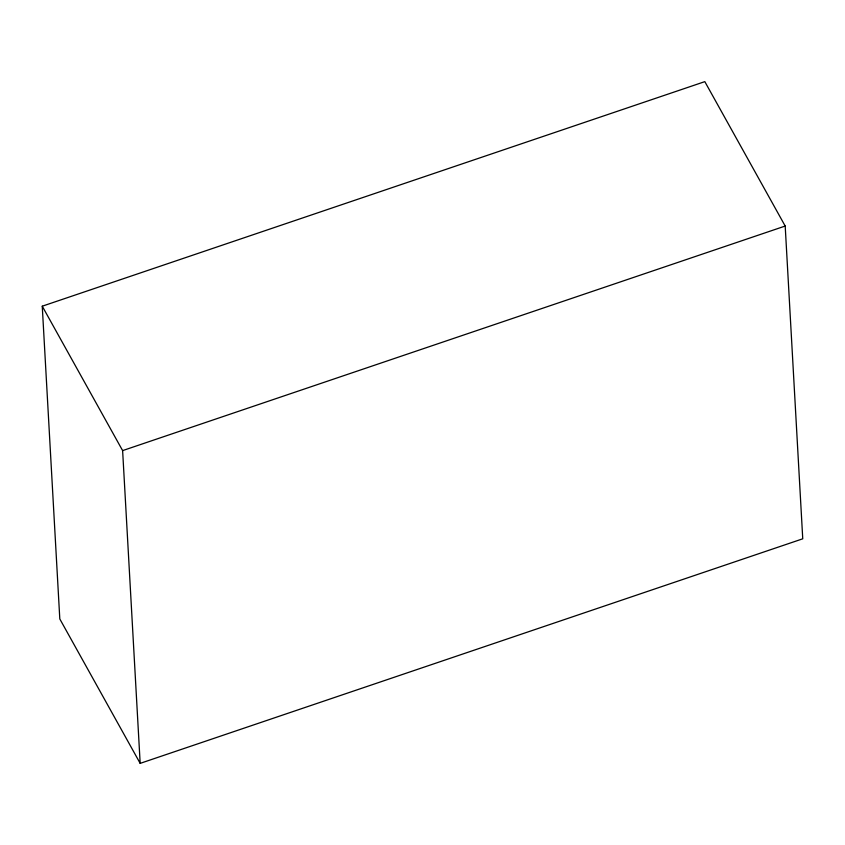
<?xml version="1.0" encoding="UTF-8"?>
<svg xmlns="http://www.w3.org/2000/svg" width="845" height="845" viewBox="0 0 845 845"><rect width="100%" height="100%" fill="white"/><g stroke="black" fill="none" stroke-linecap="round" stroke-linejoin="round"><path stroke-width="1.27" d="M42.25 306.196L704.825 81.638L785.195 226.048L802.75 538.804L140.175 763.362L59.805 618.952L42.25 306.196L122.62 450.607L140.175 763.362M122.62 450.607L785.195 226.048"/></g></svg>
